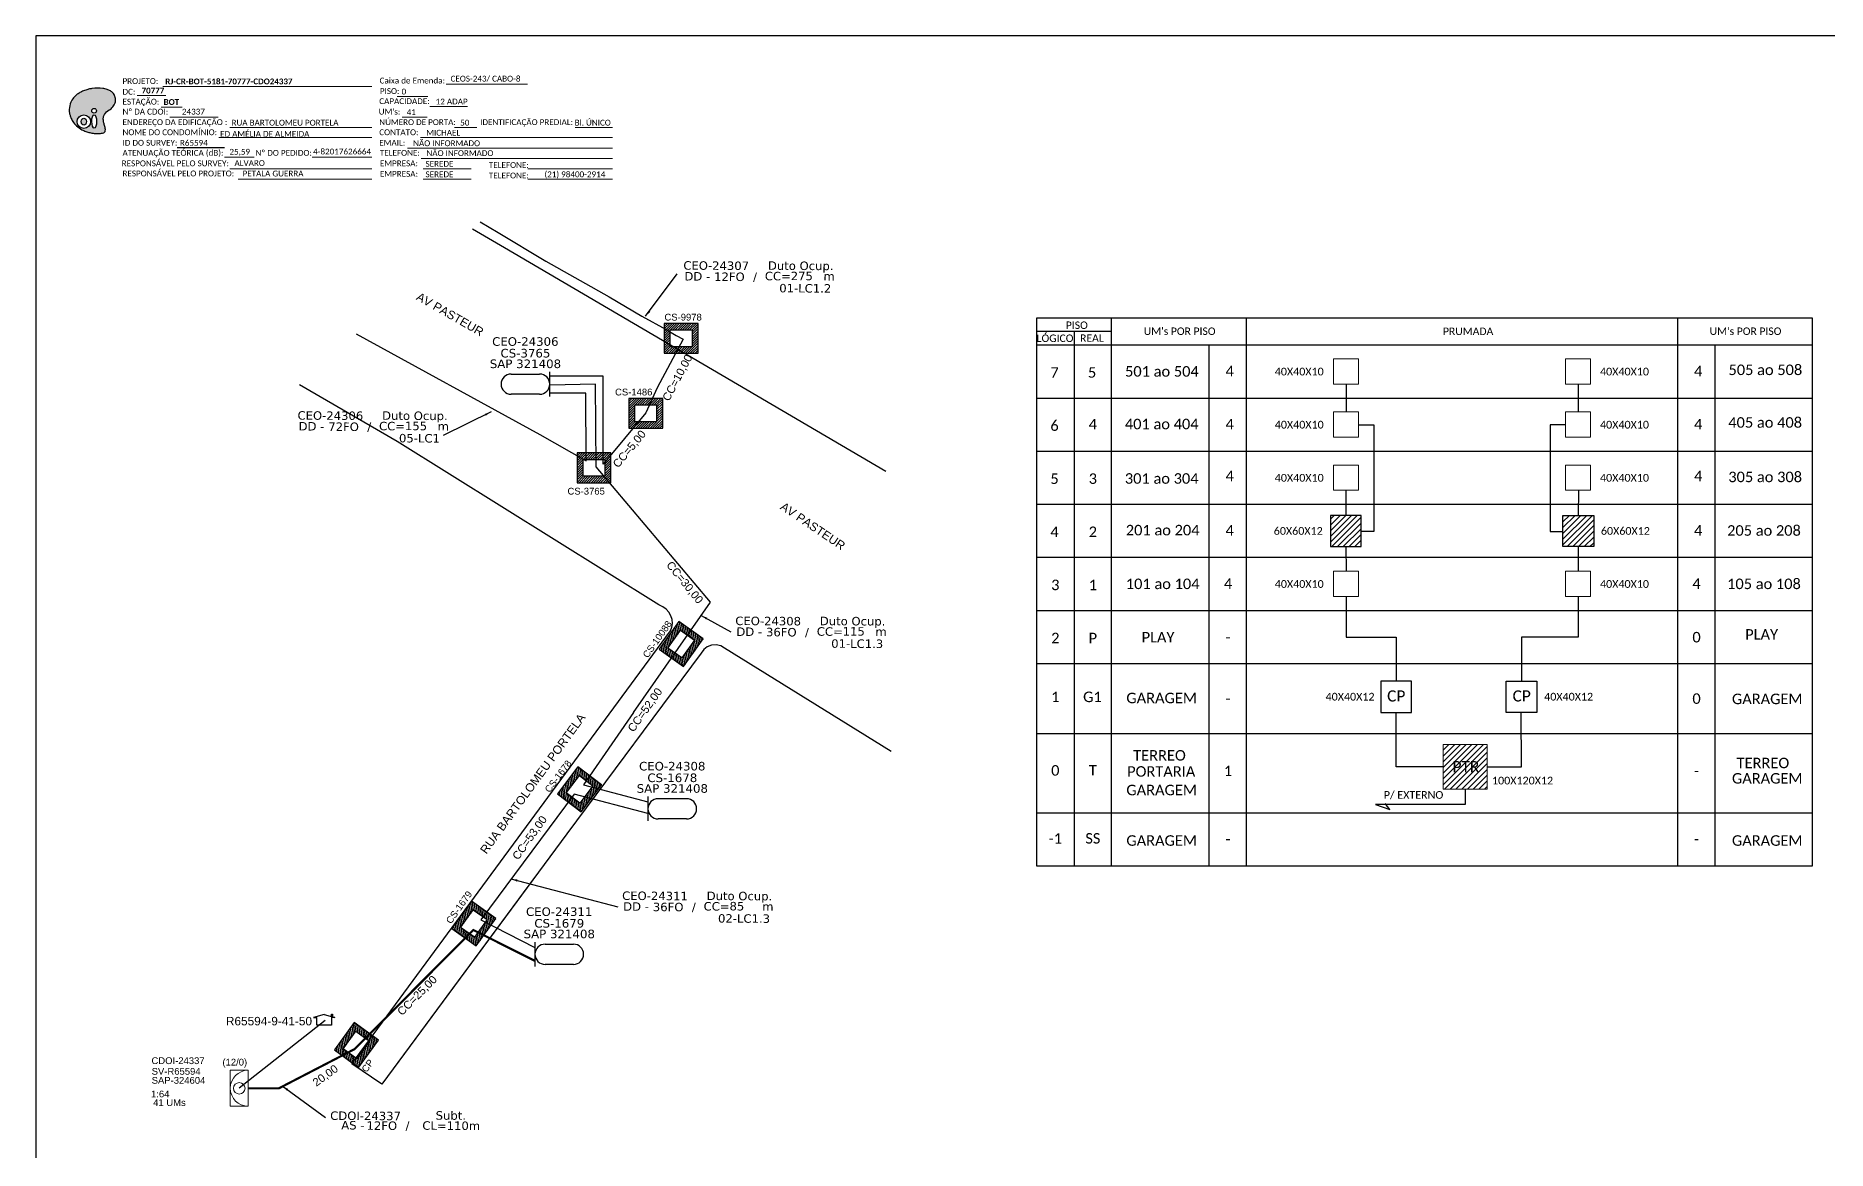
# Model space of a CAD drawing. Extents: x -4 to 837, y 1 to 595.
# Drawn here: x -4 to 548, y 252 to 595 of the extents above; entities that cross this region are included whole.
import ezdxf
from ezdxf.enums import TextEntityAlignment as Align

# ---------------------------------------------------------------- set-up
doc = ezdxf.new("R2010")
doc.units = 0
for name, color, linetype in [('10.1-Caixas Subterrâneas', 5, 'Continuous'), ('20.4-CEOS', 1, 'Continuous'), ('20.5-CEO', 1, 'Continuous'), ('CAP a instalar', 1, 'Continuous'), ('label_cabos', 7, 'Continuous'), ('Metragem', 92, 'Continuous'), ('QUADRA', 7, 'Continuous'), ('surveys', 7, 'Continuous'), ('surveys legendas', 7, 'Continuous')]:
    doc.layers.add(name, color=color, linetype=linetype)
for name, color, linetype, lineweight in [("20.0-LEGENDA DOS CDO'S", 1, 'Continuous', 0), ('20.1-CDO_INTERIOR', 1, 'Continuous', 0), ('Segmento Logradouro Texto', 238, 'Continuous', 0)]:
    doc.layers.add(name, color=color, linetype=linetype, lineweight=lineweight)
doc.layers.add('DROP DE CLIENTE', color=140, linetype='Continuous', plot=False)
doc.styles.add('ARIAL', font='arial.ttf')
doc.styles.add('DIGICADE', font='arial.ttf')
doc.styles.add('siredit', font='verdana.ttf')
doc.styles.add('WMF-Calibri0', font='calibri.ttf')
doc.styles.add('WMF-Calibri1', font='calibrib.ttf')
doc.linetypes.add('FENCELINE1', pattern='A,0.25,-0.1,[133,ltypeshp.shx,S=0.1,R=0,X=-0.1,Y=0],-0.1,1', length=1.45)
doc.dimstyles.new('CC', dxfattribs={"dimtxt": 1, "dimasz": 2, "dimexe": 0.18, "dimexo": 0.0625, "dimgap": 0.09, "dimtad": 0, "dimdec": 0, "dimrnd": 1, "dimzin": 0, "dimdsep": 46, "dimtxsty": 'siredit', "dimblk": 'NONE', "dimcen": 0, "dimse1": 1, "dimse2": 1, "dimsd1": 1, "dimsd2": 1, "dimclrt": 7, "dimadec": 0, "dimazin": 0, "dimtfac": 1, "dimtdec": 0, "dimtofl": 0, "dimtmove": 0, "dimatfit": 3, "dimfxl": 1, "dimtolj": 1, "dimtzin": 0, "dimarcsym": 0})
pattern_1 = [(45, (-220.5596, 49.685), (-0.8838835, 0.8838835), [])]

# ---------------------------------------------------------------- blocks, each defined once
blk = doc.blocks.new('OI')
h = blk.add_hatch(color=40)
edge = h.paths.add_edge_path()
edge.add_spline(control_points=[(4.35, -0.67), (3.92, -0.99), (3.26, -1.5), (2.81, -2.59), (2.9, -3.5), (3.06, -4.27), (3.31, -4.85), (3.37, -5.39), (3.4, -5.88), (3.2, -6.4), (2.54, -6.61), (1.65, -6.63), (0.55, -6.67), (-0.56, -6.42), (-1.61, -6.14), (-2.77, -5.61), (-3.92, -4.77), (-4.89, -3.7), (-5.34, -2.65), (-5.6, -1.94), (-5.85, -0.96), (-5.71, 0.47), (-5.1, 2.02), (-4.14, 3.02), (-3.3, 3.61), (-2.37, 4.16), (-1.36, 4.44), (-0.56, 4.7), (0.79, 4.85), (2.24, 4.97), (3.79, 4.57), (4.67, 4.21), (5.44, 3.65), (5.76, 2.99), (6.03, 2.21), (6.01, 1.46), (5.72, 0.64), (5.31, 0.08), (4.88, -0.38), (4.51, -0.55), (4.35, -0.67)], knot_values=[0, 0, 0, 0, 1.60434, 2.417191, 3.427595, 4.282808, 4.776746, 5.304182, 5.888771, 6.258406, 6.858137, 7.79129, 8.986195, 10.124242, 11.187857, 12.242908, 13.953784, 15.414161, 16.515391, 17.349188, 17.675853, 19.552021, 21.515531, 22.568638, 23.63245, 24.621084, 25.782718, 26.745347, 27.142653, 29.870543, 31.004649, 31.921532, 32.709589, 33.801391, 34.042471, 35.192333, 35.971461, 36.628871, 37.254359, 37.836911, 37.836911, 37.836911, 37.836911], degree=3, periodic=0)
h.paths.add_polyline_path([(1.13, -0.87, -1), (-0.04, -0.87, -1)], flags=16)
edge = h.paths.add_edge_path(flags=16)
edge.add_ellipse((0.56, -3.59), major_axis=(-0.02, 1.71), ratio=0.361305, start_angle=0, end_angle=360)
h.paths.add_polyline_path([(-0.36, -3.62, -1), (-3.8, -3.62, -1)], flags=16)
edge = h.paths.add_edge_path(flags=0)
edge.add_ellipse((-2.08, -3.62), major_axis=(0, 0.885), ratio=0.758294, start_angle=0, end_angle=360)
at = {"color": 40}
for centre, radius in [((-2.08, -3.62), 1.72), ((0.54, -0.87), 0.587)]:
    blk.add_circle(centre, radius, dxfattribs=at)
blk.add_ellipse((-2.08, -3.62), major_axis=(0, 0.885), ratio=0.758294, start_param=-3.141592653589792, end_param=3.141592653589792, dxfattribs=at)
blk.add_ellipse((0.56, -3.59), major_axis=(-0.02, 1.71), ratio=0.361305, dxfattribs=at)
at = {"color": 40, "start_tangent": (-0.800898, -0.598801), "end_tangent": (-0.800898, -0.598801)}
blk.add_spline([(4.35, -0.67), (3.2, -1.78), (2.9, -2.54), (2.92, -3.55), (3.12, -4.38), (3.28, -4.85), (3.37, -5.37), (3.35, -5.95), (3.2, -6.29), (2.66, -6.55), (1.73, -6.63), (0.54, -6.62), (-0.58, -6.41), (-1.6, -6.11), (-2.56, -5.67), (-3.95, -4.67), (-4.89, -3.56), (-5.37, -2.56), (-5.64, -1.78), (-5.72, -1.46), (-5.63, 0.42), (-4.84, 2.22), (-4.13, 2.99), (-3.27, 3.62), (-2.4, 4.09), (-1.3, 4.47), (-0.37, 4.72), (0.02, 4.77), (2.75, 4.8), (3.85, 4.53), (4.69, 4.16), (5.31, 3.68), (5.85, 2.73), (5.93, 2.5), (5.94, 1.35), (5.67, 0.62), (5.29, 0.08), (4.84, -0.36), (4.35, -0.67)], degree=3, dxfattribs=at)
blk = doc.blocks.new('SURVEY_SURVEY')
for p, q in [((0, 0.0000127), (-0.0000126, 0.000009)), ((-0.0000126, 0.000009), (-0.0000086, 0.000009)), ((-0.0000086, 0), (-0.0000086, 0.000009)), ((0.0000086, 0), (-0.0000086, 0)), ((0, 0.0000127), (0.0000126, 0.000009)), ((0.0000084, 0.0000132), (0.0000098, 0.0000132)), ((0.0000084, 0.0000103), (0.0000084, 0.0000132)), ((0.0000126, 0.000009), (0.0000086, 0.000009)), ((0.0000086, 0.000009), (0.0000086, 0)), ((0.0000098, 0.0000132), (0.0000098, 0.0000099))]:
    blk.add_line(p, q)
blk = doc.blocks.new('*X55')
at = {"color": 0, "linetype": 'Continuous'}
for p, q in [((-1.25, 0.34099), (-0.49099, 1.1)), ((-1.25, 0.517767), (-0.667767, 1.1)), ((-1.25, 0.694544), (-0.844544, 1.1)), ((-1.25, 0.87132), (-1.02132, 1.1)), ((-1.25, 1.048097), (-1.198097, 1.1)), ((-1.25, 0.164214), (-0.8035, 0.610714)), ((-1.25, -0.012563), (-0.8035, 0.433937)), ((-1.25, -0.18934), (-0.8035, 0.25716)), ((-1.25, -0.366117), (-0.8035, 0.080383)), ((-0.789214, 0.625), (-0.314214, 1.1)), ((-0.612437, 0.625), (-0.137437, 1.1)), ((-0.43566, 0.625), (0.03934, 1.1)), ((-0.258883, 0.625), (0.216117, 1.1)), ((-0.082107, 0.625), (0.392893, 1.1)), ((0.09467, 0.625), (0.56967, 1.1)), ((0.271447, 0.625), (0.746447, 1.1)), ((0.448223, 0.625), (0.923223, 1.1)), ((0.625, 0.625), (1.1, 1.1)), ((0.801777, 0.625), (1.25, 1.073223)), ((0.8035, 0.449947), (1.25, 0.896447)), ((0.8035, 0.27317), (1.25, 0.71967)), ((0.8035, 0.096393), (1.25, 0.542893)), ((0.8035, -0.080383), (1.25, 0.366117)), ((0.8035, -0.25716), (1.25, 0.18934)), ((0.8035, -0.433937), (1.25, 0.012563)), ((-1.25, -0.542893), (-0.8035, -0.096393)), ((-1.25, -0.71967), (-0.8035, -0.27317)), ((-1.25, -0.896447), (-0.8035, -0.449947)), ((-1.25, -1.073223), (-0.801777, -0.625)), ((-1.1, -1.1), (-0.625, -0.625)), ((-0.923223, -1.1), (-0.448223, -0.625)), ((-0.746447, -1.1), (-0.271447, -0.625)), ((-0.56967, -1.1), (-0.09467, -0.625)), ((-0.392893, -1.1), (0.082107, -0.625)), ((-0.216117, -1.1), (0.258883, -0.625)), ((-0.03934, -1.1), (0.43566, -0.625)), ((0.137437, -1.1), (0.612437, -0.625)), ((0.314214, -1.1), (0.789214, -0.625)), ((0.49099, -1.1), (1.25, -0.34099)), ((0.667767, -1.1), (1.25, -0.517767)), ((0.8035, -0.610714), (1.25, -0.164214)), ((0.844544, -1.1), (1.25, -0.694544)), ((1.02132, -1.1), (1.25, -0.87132)), ((1.198097, -1.1), (1.25, -1.048097))]:
    blk.add_line(p, q, dxfattribs=at)
blk = doc.blocks.new('_None')
blk = doc.blocks.new('Inst CB DT OCUP CFOA-SM-DD-S-72')
at = {"layer": 'label_cabos', "color": 0, "style": 'siredit'}
for tag, flags, p in [('ID_ATIVIDADE', 3, (1.31, 2.67)), ('FATOR', 1, (11.56, 2.55))]:
    blk.add_attdef(tag, text='', height=1, rotation=359.69, dxfattribs=dict(at, flags=flags)).set_placement(p, align=Align.MIDDLE_CENTER)
for tag, p in [('TIPO_CABO', (1.11, 0)), ('DESTINO_CABO', (3.13, 1.26)), ('CABO', (4.69, -0.05)), ('/', (7.71, -0.05)), ('LANCE', (10.41, 0.02)), ('TIPO_CABO', (13.11, 1.24)), ('UND', (16.46, 0)), ('FID', (13.65, -1.41))]:
    blk.add_attdef(tag, text='', height=1, rotation=359.69, dxfattribs=at).set_placement(p, align=Align.MIDDLE_CENTER)
blk.add_attdef('QTDE', (11.93, -0.45), '', height=1, rotation=359.69, dxfattribs=at)
blk = doc.blocks.new('Inst CB DT OCUP CFOA-SM-DD-S-36')
at = {"layer": 'label_cabos', "color": 0, "style": 'siredit'}
for tag, flags, p in [('ID_ATIVIDADE', 3, (1.31, 2.67)), ('FATOR', 1, (11.56, 2.55))]:
    blk.add_attdef(tag, text='', height=1, rotation=359.69, dxfattribs=dict(at, flags=flags)).set_placement(p, align=Align.MIDDLE_CENTER)
for tag, p in [('TIPO_CABO', (1.11, 0)), ('DESTINO_CABO', (3.13, 1.26)), ('CABO', (4.69, -0.05)), ('/', (7.71, -0.05)), ('LANCE', (10.41, 0.02)), ('TIPO_CABO', (13.11, 1.24)), ('UND', (16.46, 0)), ('FID', (13.65, -1.41))]:
    blk.add_attdef(tag, text='', height=1, rotation=359.69, dxfattribs=at).set_placement(p, align=Align.MIDDLE_CENTER)
blk.add_attdef('QTDE', (11.93, -0.45), '', height=1, rotation=359.69, dxfattribs=at)
blk = doc.blocks.new('Inst CB DT OCUP CFOA-SM-DD-S-12')
at = {"layer": 'label_cabos', "color": 0, "style": 'siredit'}
for tag, flags, p in [('ID_ATIVIDADE', 3, (1.31, 2.67)), ('FATOR', 1, (11.56, 2.55))]:
    blk.add_attdef(tag, text='', height=1, rotation=359.69, dxfattribs=dict(at, flags=flags)).set_placement(p, align=Align.MIDDLE_CENTER)
for tag, p in [('TIPO_CABO', (1.11, 0)), ('DESTINO_CABO', (3.13, 1.26)), ('CABO', (4.69, -0.05)), ('/', (7.71, -0.05)), ('LANCE', (10.41, 0.02)), ('TIPO_CABO', (13.11, 1.24)), ('UND', (16.46, 0)), ('FID', (13.65, -1.41))]:
    blk.add_attdef(tag, text='', height=1, rotation=359.69, dxfattribs=at).set_placement(p, align=Align.MIDDLE_CENTER)
blk.add_attdef('QTDE', (11.93, -0.45), '', height=1, rotation=359.69, dxfattribs=at)
blk = doc.blocks.new('LEGENDA DOS CABOS')
at = {"layer": 'label_cabos', "color": 0, "style": 'siredit'}
for tag, p in [('ID', (4.24, 1.63)), ('XX', (14.31, 1.67)), ('TIPO_CABO', (2.74, 0.52)), ('CABO', (6.16, 0.47)), ('/', (9.19, 0.47)), ('METROS', (14.36, 0.47))]:
    blk.add_attdef(tag, text='', height=1, rotation=359.69, dxfattribs=at).set_placement(p, align=Align.MIDDLE_CENTER)

msp = doc.modelspace()

# ---------------------------------------------------------------- hatches: boundary and pattern name
h = msp.add_hatch()
h.set_pattern_fill('ANSI31', color=1, scale=10, style=0)
h.set_pattern_definition(pattern_1)
h.paths.add_polyline_path([(404.63, 447.41), (395.16, 447.41), (395.16, 437.81), (404.63, 437.81)])
h.paths.add_polyline_path([(402.94, 438), (402.94, 438), (402.94, 443.15), (402.94, 443.15)], flags=24)
h = msp.add_hatch()
h.set_pattern_fill('ANSI31', color=1, scale=10, style=0)
h.set_pattern_definition(pattern_1)
h.paths.add_polyline_path([(466.85, 447.41), (476.32, 447.41), (476.32, 437.81), (466.85, 437.81)])
h.paths.add_polyline_path([(468.55, 438), (468.55, 438), (468.55, 443.15), (468.55, 443.15)], flags=24)
h = msp.add_hatch()
h.set_pattern_fill('ANSI31', color=1, scale=10, style=0)
h.set_pattern_definition([(45, (-181.6887, -20.9654), (-0.8838835, 0.8838835), [])])
h.paths.add_polyline_path([(429.93, 363), (443.5, 363), (443.5, 376.76), (429.93, 376.76)])
h.paths.add_polyline_path([(431.93, 367.35), (442.02, 367.35), (442.02, 372.5), (431.93, 372.5)], flags=24)

# ---------------------------------------------------------------- linework, layer by layer
for p, q in [((837.17, 595.26), (-3.83, 595.26)), ((-3.83, 595.26), (-3.83, 1.26)), ((304.59, 508.2), (304.59, 339.39)), ((543.75, 339.39), (543.75, 508.2)), ((304.59, 355.76), (543.75, 355.76))]:
    msp.add_line(p, q)
at = {"color": 7, "lineweight": 0}
for points in [[(122.59, 580.31), (147.72, 580.31)], [(27.35, 576.83), (36.27, 576.83)], [(35.28, 579.65), (99.75, 579.65)], [(107.55, 576.58), (117.03, 576.58)], [(34.76, 573.3), (41.31, 573.3)], [(37.42, 570.23), (52.38, 570.23)], [(109.12, 570.23), (116.78, 570.23)], [(117.59, 573.47), (129.21, 573.47)], [(52.58, 563.88), (99.75, 563.88)], [(55.99, 566.99), (99.75, 566.99)], [(114.71, 563.88), (173.87, 563.88)], [(125.18, 566.99), (132.12, 566.99)], [(162.35, 566.99), (173.85, 566.99)], [(54.28, 557.85), (63.46, 557.85)], [(81.34, 557.85), (99.77, 557.85)], [(110.67, 560.64), (173.87, 560.64)], [(55.99, 554.29), (99.75, 554.29)], [(114.96, 557.41), (173.87, 557.41)], [(115.56, 554.29), (130.36, 554.29)], [(147.81, 554.29), (173.87, 554.29)], [(58.48, 551.06), (99.75, 551.06)], [(115.56, 551.06), (130.36, 551.06)], [(147.84, 551.06), (173.87, 551.06)]]:
    msp.add_lwpolyline(points, dxfattribs=at)
at = {"color": 7}
msp.add_lwpolyline([(39.74, 560.82), (54.35, 560.82)], dxfattribs=at)
at = {"color": 0}
for points in [[(543.75, 508.2), (304.59, 508.2)], [(327.74, 504.09), (304.59, 504.09)]]:
    msp.add_lwpolyline(points, dxfattribs=at)
for points in [[(327.74, 339.39), (327.74, 508.2)], [(369.33, 339.39), (369.33, 508.2)], [(502.15, 508.2), (502.15, 339.39)], [(316.17, 504.09), (316.17, 339.39)], [(304.59, 499.97), (543.75, 499.97)], [(357.76, 339.39), (357.76, 339.39), (357.76, 499.97)], [(513.73, 339.39), (513.73, 499.97)], [(304.59, 483.6), (543.75, 483.6)], [(304.59, 467.23), (543.75, 467.23)], [(304.59, 450.86), (543.75, 450.86)], [(304.59, 434.49), (543.75, 434.49)], [(304.59, 418.11), (543.75, 418.11)], [(304.59, 401.74), (543.75, 401.74)], [(304.59, 380.16), (543.75, 380.16)], [(304.59, 339.39), (543.75, 339.39)]]:
    msp.add_lwpolyline(points)
at = {"lineweight": 0}
for points in [[(403.82, 495.67), (396.16, 495.67), (396.16, 487.9), (403.82, 487.9)], [(467.66, 495.67), (475.32, 495.67), (475.32, 487.9), (467.66, 487.9)], [(403.82, 479.3), (396.16, 479.3), (396.16, 471.53), (403.82, 471.53)], [(467.66, 479.3), (475.32, 479.3), (475.32, 471.53), (467.66, 471.53)], [(403.82, 462.93), (396.16, 462.93), (396.16, 455.16), (403.82, 455.16)], [(467.66, 462.93), (475.32, 462.93), (475.32, 455.16), (467.66, 455.16)], [(403.82, 430.18), (396.16, 430.18), (396.16, 422.42), (403.82, 422.42)], [(467.66, 430.18), (475.32, 430.18), (475.32, 422.42), (467.66, 422.42)]]:
    msp.add_lwpolyline(points, close=True, dxfattribs=at)
at = {"color": 3}
for points in [[(399.99, 487.9), (399.99, 479.3)], [(471.49, 487.9), (471.49, 479.3)], [(403.82, 475.35), (408.58, 475.35), (408.58, 442.42), (404.63, 442.42)], [(467.66, 475.35), (462.9, 475.35), (462.9, 442.42), (466.85, 442.42)], [(399.89, 455.16), (399.92, 447.41)], [(471.59, 455.16), (471.56, 447.41)], [(399.96, 437.81), (399.99, 430.18)], [(471.52, 437.81), (471.49, 430.18)], [(399.99, 422.42), (399.99, 409.84), (415.47, 409.84), (415.47, 396.29)], [(471.49, 422.42), (471.49, 409.84), (454.06, 409.84), (454.06, 396.29)], [(429.93, 369.88), (415.43, 369.88), (415.48, 386.69)], [(443.5, 369.88), (454.03, 369.88), (453.98, 386.69)]]:
    msp.add_lwpolyline(points, dxfattribs=at)
at = {"color": 1}
for points in [[(404.63, 447.41), (395.16, 447.41), (395.16, 437.81), (404.63, 437.81)], [(466.85, 447.41), (476.32, 447.41), (476.32, 437.81), (466.85, 437.81)]]:
    msp.add_lwpolyline(points, close=True, dxfattribs=at)
at = {"color": 7}
for points in [[(420.13, 396.29), (410.66, 396.29), (410.66, 386.69), (420.13, 386.69)], [(449.33, 396.29), (458.8, 396.29), (458.8, 386.69), (449.33, 386.69)]]:
    msp.add_lwpolyline(points, close=True, dxfattribs=at)
at = {"color": 1, "lineweight": 0}
msp.add_lwpolyline([(429.93, 376.76), (443.5, 376.76), (443.5, 363), (429.93, 363)], close=True, dxfattribs=at)
at = {"color": 1}
for points in [[(436.72, 363), (436.72, 358.31), (409.09, 358.31)], [(409.09, 358.31), (413.5, 356.72)], [(413.5, 356.72), (412.09, 358.55)]]:
    msp.add_lwpolyline(points, dxfattribs=at)
at = {"layer": '10.1-Caixas Subterrâneas', "color": 30}
for p, q in [((189.85, 506.58), (189.85, 497.4)), ((200.28, 506.58), (189.85, 506.58)), ((191.71, 504.59), (191.71, 504.59)), ((191.71, 499.38), (191.71, 504.59)), ((191.71, 504.59), (198.42, 504.59)), ((198.42, 504.59), (198.42, 499.38)), ((200.28, 497.4), (200.28, 506.58)), ((189.85, 497.4), (200.28, 497.4)), ((198.42, 499.38), (191.71, 499.38)), ((178.95, 483.46), (178.95, 474.28)), ((189.38, 483.46), (178.95, 483.46)), ((180.81, 481.48), (180.81, 481.48)), ((180.81, 476.27), (180.81, 481.48)), ((180.81, 481.48), (187.51, 481.48)), ((187.51, 481.48), (187.51, 476.27)), ((189.38, 474.28), (189.38, 483.46)), ((187.51, 476.27), (180.81, 476.27)), ((178.95, 474.28), (189.38, 474.28)), ((162.97, 466.66), (162.97, 457.48)), ((173.4, 466.66), (162.97, 466.66)), ((164.83, 464.68), (164.83, 464.68)), ((164.83, 459.46), (164.83, 464.68)), ((164.83, 464.68), (171.54, 464.68)), ((171.54, 464.68), (171.54, 459.46)), ((173.4, 457.48), (173.4, 466.66)), ((171.54, 459.46), (164.83, 459.46)), ((162.97, 457.48), (173.4, 457.48)), ((194.33, 414.66), (188.31, 406.14)), ((201.83, 409.37), (194.33, 414.66)), ((191, 406.52), (194.87, 412)), ((194.87, 412), (199.13, 408.99)), ((199.13, 408.99), (195.26, 403.51)), ((195.81, 400.85), (201.83, 409.37)), ((188.31, 406.14), (195.81, 400.85)), ((191, 406.52), (191, 406.52)), ((195.26, 403.51), (191, 406.52)), ((163.23, 369.87), (156.94, 361.55)), ((159.64, 361.84), (163.68, 367.19)), ((170.55, 364.34), (163.23, 369.87)), ((163.68, 367.19), (167.84, 364.04)), ((156.94, 361.55), (164.26, 356.01)), ((159.64, 361.84), (159.64, 361.84)), ((163.8, 358.7), (159.64, 361.84)), ((167.84, 364.04), (163.8, 358.7)), ((164.26, 356.01), (170.55, 364.34)), ((130.47, 328.51), (124.39, 320.03)), ((127.09, 320.39), (130.99, 325.84)), ((137.93, 323.16), (130.47, 328.51)), ((130.99, 325.84), (135.23, 322.8)), ((127.09, 320.39), (127.09, 320.39)), ((131.33, 317.35), (127.09, 320.39)), ((135.23, 322.8), (131.33, 317.35)), ((131.85, 314.68), (137.93, 323.16)), ((124.39, 320.03), (131.85, 314.68)), ((94.32, 291.06), (88.19, 282.62)), ((90.88, 282.96), (94.83, 288.39)), ((101.75, 285.66), (94.32, 291.06)), ((94.83, 288.39), (99.05, 285.32)), ((88.19, 282.62), (95.61, 277.22)), ((90.88, 282.96), (90.88, 282.96)), ((95.1, 279.9), (90.88, 282.96)), ((99.05, 285.32), (95.1, 279.9)), ((95.61, 277.22), (101.75, 285.66))]:
    msp.add_line(p, q, dxfattribs=at)
at = {"layer": '20.1-CDO_INTERIOR', "color": 1, "lineweight": 18}
msp.add_lwpolyline([(56.1, 265.25), (56.1, 276.34), (61.64, 276.34), (61.65, 265.25)], close=True, dxfattribs=at)
msp.add_circle((58.87, 270.79), 1.77, dxfattribs=at)
msp.add_arc((61.65, 270.8), 5.55, 90.0276, 270.0276, dxfattribs=at)
at = {"layer": '20.5-CEO', "color": 7}
for p, q in [((142.69, 491), (151.45, 491)), ((151.45, 484.76), (142.69, 484.76)), ((187.96, 360.09), (196.72, 360.09)), ((196.72, 353.84), (187.96, 353.84))]:
    msp.add_line(p, q, dxfattribs=at)
at = {"layer": '20.5-CEO', "color": 5}
for p, q in [((153.12, 315.23), (161.88, 315.23)), ((161.88, 308.99), (153.12, 308.99))]:
    msp.add_line(p, q, dxfattribs=at)
at = {"layer": '20.5-CEO', "color": 7}
for points in [[(154.57, 484.11), (154.57, 491.64)], [(184.84, 360.73), (184.84, 353.2)]]:
    msp.add_lwpolyline(points, dxfattribs=at)
at = {"layer": '20.5-CEO', "color": 5}
msp.add_lwpolyline([(150, 315.87), (150, 308.34)], dxfattribs=at)
at = {"layer": '20.5-CEO', "color": 7}
for centre, start, end in [((142.69, 487.88), 90, 270), ((151.45, 487.88), 270, 90), ((187.96, 356.96), 90, 270), ((196.72, 356.96), 270, 90)]:
    msp.add_arc(centre, 3.12, start, end, dxfattribs=at)
at = {"layer": '20.5-CEO', "color": 5}
for centre, start, end in [((153.12, 312.11), 90, 270), ((161.88, 312.11), 270, 90)]:
    msp.add_arc(centre, 3.12, start, end, dxfattribs=at)
at = {"layer": 'CAP a instalar', "color": 7, "ltscale": 5}
for p, q in [((133.14, 537.87), (138.62, 534.65)), ((138.62, 534.65), (153.34, 525.77)), ((153.34, 525.77), (172.85, 514.79)), ((172.85, 514.79), (182.94, 508.83)), ((182.94, 508.83), (190.41, 504.69)), ((94.85, 503.37), (151.47, 472.3)), ((190.41, 504.69), (193.54, 502.9)), ((193.54, 502.9), (195.71, 501.71)), ((195.71, 501.71), (187.71, 486.72)), ((171.01, 490.33), (154.57, 490.33)), ((168.7, 487.82), (154.58, 487.58)), ((168.84, 462.42), (168.7, 487.82)), ((171.01, 463.22), (171.01, 490.33)), ((187.71, 486.72), (184.14, 479.03)), ((165.66, 485.09), (154.57, 485.09)), ((165.77, 464.2), (165.66, 485.09)), ((184.14, 479.03), (171.01, 463.22)), ((184.14, 479.03), (184.14, 479.03)), ((151.47, 472.3), (165.77, 464.2)), ((204.11, 420.71), (168.84, 462.42)), ((180.4, 386.64), (204.11, 420.71)), ((180.4, 386.64), (164.99, 364.34)), ((162.05, 361.48), (133.33, 322.68)), ((184.84, 355.52), (162.05, 361.48)), ((164.99, 364.34), (184.84, 359.11)), ((133.33, 322.68), (150, 314.24))]:
    msp.add_line(p, q, dxfattribs=at)
at = {"layer": 'CAP a instalar', "linetype": 'FENCELINE1', "ltscale": 7, "const_width": 0.67}
msp.add_lwpolyline([(61.65, 270.8), (71.1, 270.8), (94.45, 282.9), (131.01, 319.6), (150, 310.06)], dxfattribs=at)
at = {"layer": 'DROP DE CLIENTE', "linetype": 'Continuous'}
msp.add_lwpolyline([(85.31, 291.73), (58.87, 270.79)], dxfattribs=at)
at = {"layer": 'QUADRA', "color": 4}
for points in [[(130.76, 535.73), (140.61, 529.96), (258.17, 461.08)], [(159.8, 349.27), (102.77, 272.05), (102.77, 272.05), (93.59, 278.29), (93.59, 278.29), (93.59, 278.29), (191.77, 411.78), (192.2, 412.93), (192.36, 414.13), (192.25, 415.33), (191.87, 416.49), (191.25, 417.56), (190.4, 418.48), (189.37, 419.22), (188.19, 419.84), (107.51, 470.16), (77.43, 487.68)], [(259.79, 374.65), (208.45, 406.51), (207.24, 407.2), (205.86, 407.51), (204.44, 407.42), (203.12, 406.93), (202.03, 406.08), (201.27, 404.97), (159.8, 349.27)]]:
    msp.add_lwpolyline(points, dxfattribs=at)
at = {"layer": 'QUADRA'}
for points in [[(149.87, 335.73), (102.77, 272.05), (102.77, 272.05), (93.59, 278.29), (93.59, 278.29), (93.59, 278.29), (191.77, 411.78), (192.2, 412.93), (192.36, 414.13), (192.25, 415.33), (191.87, 416.49), (191.25, 417.56), (190.4, 418.48), (189.37, 419.22), (188.19, 419.84), (107.51, 470.16), (77.43, 487.68)], [(149.87, 335.73), (102.77, 272.05), (102.77, 272.05), (93.59, 278.29), (93.59, 278.29), (93.59, 278.29), (191.77, 411.78), (192.2, 412.93), (192.36, 414.13), (192.25, 415.33), (191.87, 416.49), (191.25, 417.56), (190.4, 418.48), (189.37, 419.22), (188.19, 419.84), (107.51, 470.16), (77.43, 487.68)], [(149.87, 335.73), (102.77, 272.05), (102.77, 272.05), (93.59, 278.29), (93.59, 278.29), (93.59, 278.29), (191.77, 411.78), (192.2, 412.93), (192.36, 414.13), (192.25, 415.33), (191.87, 416.49), (191.25, 417.56), (190.4, 418.48), (189.37, 419.22), (188.19, 419.84), (107.51, 470.16), (77.43, 487.68)], [(259.79, 374.65), (208.45, 406.51), (207.24, 407.2), (205.86, 407.51), (204.44, 407.42), (203.12, 406.93), (202.03, 406.08), (201.27, 404.97), (159.8, 349.27)], [(259.79, 374.65), (208.45, 406.51), (207.24, 407.2), (205.86, 407.51), (204.44, 407.42), (203.12, 406.93), (202.03, 406.08), (201.27, 404.97), (159.8, 349.27)], [(259.79, 374.65), (208.45, 406.51), (207.24, 407.2), (205.86, 407.51), (204.44, 407.42), (203.12, 406.93), (202.03, 406.08), (201.27, 404.97), (159.8, 349.27)]]:
    msp.add_lwpolyline(points, dxfattribs=at)

# ---------------------------------------------------------------- block references
at = {"color": 7, "xscale": 1.213923925163967, "yscale": 1.213923925163967, "zscale": 1.213923925163967, "rotation": 0.1532896023949059}
msp.add_blockref('OI', (13.47, 573.2), dxfattribs=at)
at = {"color": 0, "lineweight": 0}
ref = msp.add_blockref('Inst CB DT OCUP CFOA-SM-DD-S-12', (197.7, 521.12), dxfattribs=dict(at, xscale=2.609487988256173, yscale=2.609487988256173, zscale=2.609487988256173))
ref.add_attrib('DESTINO_CABO', 'CEO-24307', dxfattribs={"layer": 'label_cabos', "color": 0, "height": 2.609, "rotation": 359.69, "style": 'siredit'}).set_placement((205.87, 524.42), align=Align.MIDDLE_CENTER)
ref.add_attrib('TIPO_CABO', 'Duto Ocup.', dxfattribs={"layer": 'label_cabos', "color": 0, "height": 2.609, "rotation": 359.69, "style": 'siredit'}).set_placement((231.91, 524.37), align=Align.MIDDLE_CENTER)
ref.add_attrib('/', '/', dxfattribs={"layer": 'label_cabos', "color": 0, "height": 2.61, "rotation": 359.69, "style": 'siredit'}).set_placement((217.83, 520.99), align=Align.MIDDLE_CENTER)
ref.add_attrib('FID', '01-LC1.2', dxfattribs={"layer": 'label_cabos', "color": 0, "height": 2.609, "rotation": 359.69, "style": 'siredit'}).set_placement((233.31, 517.43), align=Align.MIDDLE_CENTER)
ref.add_attrib('LANCE', 'CC=', dxfattribs={"layer": 'label_cabos', "color": 0, "height": 2.609, "rotation": 359.69, "style": 'siredit'}).set_placement((224.86, 521.18), align=Align.MIDDLE_CENTER)
ref.add_attrib('UND', 'm', dxfattribs={"layer": 'label_cabos', "color": 0, "height": 2.61, "rotation": 359.69, "style": 'siredit'}).set_placement((240.66, 521.13), align=Align.MIDDLE_CENTER)
ref.add_attrib('CABO', '12FO', dxfattribs={"layer": 'label_cabos', "color": 0, "height": 2.609, "rotation": 359.69, "style": 'siredit'}).set_placement((209.93, 520.99), align=Align.MIDDLE_CENTER)
ref.add_attrib('TIPO_CABO', 'DD - ', dxfattribs={"layer": 'label_cabos', "color": 0, "height": 2.609, "rotation": 359.69, "style": 'siredit'}).set_placement((200.6, 521.11), align=Align.MIDDLE_CENTER)
ref.add_attrib('QTDE', '275', (228.83, 519.94), dxfattribs={"layer": 'label_cabos', "color": 0, "height": 2.609, "rotation": 359.69, "style": 'siredit'})
ref = msp.add_blockref('Inst CB DT OCUP CFOA-SM-DD-S-72', (78.79, 474.89), dxfattribs=dict(at, xscale=2.609487988256173, yscale=2.609487988256173, zscale=2.609487988256173))
ref.add_attrib('DESTINO_CABO', 'CEO-24306', dxfattribs={"layer": 'label_cabos', "color": 0, "height": 2.609, "rotation": 359.69, "style": 'siredit'}).set_placement((86.96, 478.18), align=Align.MIDDLE_CENTER)
ref.add_attrib('TIPO_CABO', 'Duto Ocup.', dxfattribs={"layer": 'label_cabos', "color": 0, "height": 2.609, "rotation": 359.69, "style": 'siredit'}).set_placement((113, 478.14), align=Align.MIDDLE_CENTER)
ref.add_attrib('/', '/', dxfattribs={"layer": 'label_cabos', "color": 0, "height": 2.61, "rotation": 359.69, "style": 'siredit'}).set_placement((98.92, 474.75), align=Align.MIDDLE_CENTER)
ref.add_attrib('FID', '05-LC1', dxfattribs={"layer": 'label_cabos', "color": 0, "height": 2.609, "rotation": 359.69, "style": 'siredit'}).set_placement((114.4, 471.2), align=Align.MIDDLE_CENTER)
ref.add_attrib('LANCE', 'CC=', dxfattribs={"layer": 'label_cabos', "color": 0, "height": 2.609, "rotation": 359.69, "style": 'siredit'}).set_placement((105.95, 474.94), align=Align.MIDDLE_CENTER)
ref.add_attrib('UND', 'm', dxfattribs={"layer": 'label_cabos', "color": 0, "height": 2.61, "rotation": 359.69, "style": 'siredit'}).set_placement((121.75, 474.89), align=Align.MIDDLE_CENTER)
ref.add_attrib('CABO', '72FO', dxfattribs={"layer": 'label_cabos', "color": 0, "height": 2.609, "rotation": 359.69, "style": 'siredit'}).set_placement((91.02, 474.75), align=Align.MIDDLE_CENTER)
ref.add_attrib('TIPO_CABO', 'DD - ', dxfattribs={"layer": 'label_cabos', "color": 0, "height": 2.609, "rotation": 359.69, "style": 'siredit'}).set_placement((81.69, 474.88), align=Align.MIDDLE_CENTER)
ref.add_attrib('QTDE', '155', (109.92, 473.7), dxfattribs={"layer": 'label_cabos', "color": 0, "height": 2.609, "rotation": 359.69, "style": 'siredit'})
ref = msp.add_blockref('Inst CB DT OCUP CFOA-SM-DD-S-36', (213.7, 411.56), dxfattribs=dict(at, xscale=2.609487988256173, yscale=2.609487988256173, zscale=2.609487988256173))
ref.add_attrib('DESTINO_CABO', 'CEO-24308', dxfattribs={"layer": 'label_cabos', "color": 0, "height": 2.609, "rotation": 359.69, "style": 'siredit'}).set_placement((221.88, 414.85), align=Align.MIDDLE_CENTER)
ref.add_attrib('TIPO_CABO', 'Duto Ocup.', dxfattribs={"layer": 'label_cabos', "color": 0, "height": 2.609, "rotation": 359.69, "style": 'siredit'}).set_placement((247.91, 414.81), align=Align.MIDDLE_CENTER)
ref.add_attrib('/', '/', dxfattribs={"layer": 'label_cabos', "color": 0, "height": 2.61, "rotation": 359.69, "style": 'siredit'}).set_placement((233.83, 411.42), align=Align.MIDDLE_CENTER)
ref.add_attrib('FID', '01-LC1.3', dxfattribs={"layer": 'label_cabos', "color": 0, "height": 2.609, "rotation": 359.69, "style": 'siredit'}).set_placement((249.32, 407.87), align=Align.MIDDLE_CENTER)
ref.add_attrib('LANCE', 'CC=', dxfattribs={"layer": 'label_cabos', "color": 0, "height": 2.609, "rotation": 359.69, "style": 'siredit'}).set_placement((240.87, 411.61), align=Align.MIDDLE_CENTER)
ref.add_attrib('UND', 'm', dxfattribs={"layer": 'label_cabos', "color": 0, "height": 2.61, "rotation": 359.69, "style": 'siredit'}).set_placement((256.67, 411.56), align=Align.MIDDLE_CENTER)
ref.add_attrib('CABO', '36FO', dxfattribs={"layer": 'label_cabos', "color": 0, "height": 2.609, "rotation": 359.69, "style": 'siredit'}).set_placement((225.93, 411.42), align=Align.MIDDLE_CENTER)
ref.add_attrib('TIPO_CABO', 'DD - ', dxfattribs={"layer": 'label_cabos', "color": 0, "height": 2.609, "rotation": 359.69, "style": 'siredit'}).set_placement((216.61, 411.55), align=Align.MIDDLE_CENTER)
ref.add_attrib('QTDE', '115', (244.83, 410.37), dxfattribs={"layer": 'label_cabos', "color": 0, "height": 2.609, "rotation": 359.69, "style": 'siredit'})
ref = msp.add_blockref('Inst CB DT OCUP CFOA-SM-DD-S-36', (178.83, 326.83), dxfattribs=dict(at, xscale=2.609487988256173, yscale=2.609487988256173, zscale=2.609487988256173))
ref.add_attrib('DESTINO_CABO', 'CEO-24311', dxfattribs={"layer": 'label_cabos', "color": 0, "height": 2.609, "rotation": 359.69, "style": 'siredit'}).set_placement((187, 330.12), align=Align.MIDDLE_CENTER)
ref.add_attrib('TIPO_CABO', 'Duto Ocup.', dxfattribs={"layer": 'label_cabos', "color": 0, "height": 2.609, "rotation": 359.69, "style": 'siredit'}).set_placement((213.03, 330.08), align=Align.MIDDLE_CENTER)
ref.add_attrib('/', '/', dxfattribs={"layer": 'label_cabos', "color": 0, "height": 2.61, "rotation": 359.69, "style": 'siredit'}).set_placement((198.96, 326.69), align=Align.MIDDLE_CENTER)
ref.add_attrib('FID', '02-LC1.3', dxfattribs={"layer": 'label_cabos', "color": 0, "height": 2.609, "rotation": 359.69, "style": 'siredit'}).set_placement((214.44, 323.14), align=Align.MIDDLE_CENTER)
ref.add_attrib('LANCE', 'CC=', dxfattribs={"layer": 'label_cabos', "color": 0, "height": 2.609, "rotation": 359.69, "style": 'siredit'}).set_placement((205.99, 326.89), align=Align.MIDDLE_CENTER)
ref.add_attrib('UND', 'm', dxfattribs={"layer": 'label_cabos', "color": 0, "height": 2.61, "rotation": 359.69, "style": 'siredit'}).set_placement((221.79, 326.83), align=Align.MIDDLE_CENTER)
ref.add_attrib('CABO', '36FO', dxfattribs={"layer": 'label_cabos', "color": 0, "height": 2.609, "rotation": 359.69, "style": 'siredit'}).set_placement((191.06, 326.69), align=Align.MIDDLE_CENTER)
ref.add_attrib('TIPO_CABO', 'DD - ', dxfattribs={"layer": 'label_cabos', "color": 0, "height": 2.609, "rotation": 359.69, "style": 'siredit'}).set_placement((181.73, 326.82), align=Align.MIDDLE_CENTER)
ref.add_attrib('QTDE', '85', (209.96, 325.64), dxfattribs={"layer": 'label_cabos', "color": 0, "height": 2.609, "rotation": 359.69, "style": 'siredit'})
at = {"layer": '10.1-Caixas Subterrâneas', "color": 30, "zscale": 8.344817817687858}
for p, xscale, yscale, rotation in [((195.07, 501.99), 4.172408908843929, 4.172408908843929, 180.0000000000633), ((184.16, 478.87), 4.172408908843929, 4.172408908843929, 180.0000000000631), ((168.19, 462.07), 4.172408908843929, 4.172408908843929, 180.0000000000633), ((195.07, 407.76), 4.172408908843929, 4.172408908843929, 234.7828982117151), ((163.74, 362.94), 4.172408908843928, 4.172408908843928, 232.9137714706371), ((131.16, 321.59), 4.17240890884393, 4.17240890884393, 234.3793967661449), ((94.97, 284.14), 4.172408908843927, 4.172408908843927, 233.9501949920777)]:
    msp.add_blockref('*X55', p, dxfattribs=dict(at, xscale=xscale, yscale=yscale, rotation=rotation))
at = {"layer": 'label_cabos', "color": 7, "lineweight": 0, "xscale": 2.609487988256173, "yscale": 2.609487988256173, "zscale": 2.609487988256173}
msp.add_blockref('LEGENDA DOS CABOS', (86.73, 258.05), dxfattribs=at).add_auto_attribs({'ID': 'CDOI-24337', 'CABO': '12FO', 'METROS': 'CL=110m', 'XX': 'Subt.', '/': '/', 'TIPO_CABO': 'AS -'})
at = {"layer": 'surveys', "color": 255, "xscale": 260948.7988256173, "yscale": 260948.7988256173, "zscale": 260948.7988256173}
msp.add_blockref('SURVEY_SURVEY', (85.06, 290.25), dxfattribs=at)

# ---------------------------------------------------------------- texts
at = {"color": 7, "lineweight": 0, "style": 'WMF-Calibri0'}
for s, height, p in [('PROJETO:', 1.793, (22.88, 580.4)), ('Caixa de Emenda:', 1.7927, (102.13, 580.56)), ('CEOS-243/ CABO-8', 1.7927, (123.99, 581.15)), ('DC: ', 1.793, (22.88, 577.12)), ('ESTAÇÃO:', 1.793, (22.88, 574.05)), ('CAPACIDADE:', 1.7927, (102.02, 574.21)), ('PISO:', 1.793, (102.2, 577.33)), ('0', 1.79, (108.9, 577.18)), ('Nº DA CDOI:', 1.7927, (22.88, 570.98)), ('ENDEREÇO DA EDIFICAÇÃO :', 1.7927, (22.88, 567.74)), ("UM's:", 1.793, (101.85, 570.98)), ('NÚMERO DE PORTA:', 1.7927, (102.02, 567.74)), ('IDENTIFICAÇÃO PREDIAL:', 1.7927, (133.11, 567.74)), ('NOME DO CONDOMÍNIO:', 1.7927, (22.88, 564.63)), ('ID DO SURVEY:', 1.7927, (22.88, 561.39)), ('CONTATO:', 1.793, (102.02, 564.63)), ('EMAIL:', 1.793, (102.02, 561.39)), ('ATENUAÇÃO TEÓRICA (dB):', 1.7927, (22.88, 558.28)), ('Nº DO PEDIDO:', 1.7927, (63.88, 558.28)), ('TELEFONE:', 1.793, (102.2, 558.28)), ('RESPONSÁVEL PELO SURVEY:', 1.7927, (22.63, 555.04)), ('RESPONSÁVEL PELO PROJETO:', 1.7927, (22.88, 551.93)), ('EMPRESA:', 1.793, (102.2, 555.04)), ('EMPRESA:', 1.793, (102.2, 551.8)), ('TELEFONE:', 1.793, (135.79, 554.54)), ('TELEFONE:', 1.793, (135.79, 551.3))]:
    msp.add_text(s, height=height, dxfattribs=at).set_placement(p)
at = {"color": 7}
for s, height, style, p in [('RJ-CR-BOT-5181-70777-CDO24337', 1.7927, 'WMF-Calibri1', (36.07, 580.3)), (' 70777', 1.793, 'WMF-Calibri1', (28.14, 577.48)), ('BOT', 1.793, 'WMF-Calibri1', (35.56, 573.95)), (' 12 ADAP', 1.793, 'WMF-Calibri0', (118.77, 574.09)), ('RUA BARTOLOMEU PORTELA', 1.7927, 'WMF-Calibri0', (56.5, 567.58)), ('41', 1.793, 'WMF-Calibri0', (110.47, 570.83)), ('50', 1.793, 'WMF-Calibri0', (126.96, 567.59)), ('Bl. ÚNICO', 1.793, 'WMF-Calibri0', (162.24, 567.59)), ('R65594', 1.793, 'WMF-Calibri0', (40.58, 561.36)), ('ED AMÉLIA DE ALMEIDA', 1.7927, 'WMF-Calibri0', (52.97, 564.12)), ('NÃO INFORMADO', 1.7927, 'WMF-Calibri0', (112.45, 561.24)), ('MICHAEL', 1.793, 'WMF-Calibri0', (116.49, 564.48)), ('25,59', 1.793, 'WMF-Calibri0', (55.84, 558.61)), (' 4-82017626664 ', 1.7927, 'WMF-Calibri0', (81, 558.69)), ('NÃO INFORMADO', 1.7927, 'WMF-Calibri0', (116.56, 558.19)), ('ALVARO', 1.793, 'WMF-Calibri0', (57.39, 555.13)), ('PETALA GUERRA', 1.7927, 'WMF-Calibri0', (59.88, 551.9)), ('SEREDE', 1.793, 'WMF-Calibri0', (116.27, 554.89)), ('SEREDE', 1.793, 'WMF-Calibri0', (116.27, 551.66)), ('(21) 98400-2914', 1.7927, 'WMF-Calibri0', (152.93, 551.66)), ('501 ao 504', 3.24, 'WMF-Calibri0', (331.87, 490.19)), ('40X40X10', 2.373, 'WMF-Calibri0', (378.01, 490.56)), ('40X40X10', 2.373, 'WMF-Calibri0', (478.26, 490.56)), ('505 ao 508', 3.24, 'WMF-Calibri0', (517.86, 490.67)), ('401 ao 404', 3.24, 'WMF-Calibri0', (331.81, 473.96)), ('40X40X10', 2.373, 'WMF-Calibri0', (378.01, 474.19)), ('40X40X10', 2.373, 'WMF-Calibri0', (478.26, 474.19)), ('405 ao 408', 3.24, 'WMF-Calibri0', (517.8, 474.44)), ('301 ao 304', 3.24, 'WMF-Calibri0', (331.81, 457.17)), ('40X40X10', 2.373, 'WMF-Calibri0', (378.01, 457.82)), ('40X40X10', 2.373, 'WMF-Calibri0', (478.26, 457.82)), ('305 ao 308', 3.24, 'WMF-Calibri0', (517.8, 457.65)), ('201 ao 204', 3.24, 'WMF-Calibri0', (332.1, 441.25)), ('60X60X12', 2.373, 'WMF-Calibri0', (377.71, 441.44)), ('60X60X12', 2.373, 'WMF-Calibri0', (478.54, 441.44)), ('205 ao 208', 3.24, 'WMF-Calibri0', (517.43, 441.14)), ('101 ao 104', 3.24, 'WMF-Calibri0', (332.1, 424.69)), ('40X40X10', 2.373, 'WMF-Calibri0', (378.01, 425.08)), ('40X40X10', 2.373, 'WMF-Calibri0', (478.26, 425.08)), ('105 ao 108', 3.24, 'WMF-Calibri0', (517.43, 424.69)), ('PLAY', 3.24, 'WMF-Calibri0', (336.98, 408.23)), ('PLAY', 3.24, 'WMF-Calibri0', (523.01, 409.1)), ('GARAGEM', 3.24, 'WMF-Calibri0', (332.27, 389.5)), ('40X40X12', 2.373, 'WMF-Calibri0', (393.68, 390.33)), ('CP', 3.433, 'WMF-Calibri0', (412.65, 390.04)), ('CP', 3.433, 'WMF-Calibri0', (451.32, 390.04)), ('40X40X12', 2.373, 'WMF-Calibri0', (461.05, 390.33)), ('GARAGEM', 3.24, 'WMF-Calibri0', (518.92, 389.22)), ('PORTARIA', 3.24, 'WMF-Calibri0', (332.51, 366.85)), ('TERREO', 3.24, 'WMF-Calibri0', (334.37, 371.82)), ('PTR', 3.433, 'WMF-Calibri0', (432.79, 368.23)), ('TERREO', 3.24, 'WMF-Calibri0', (520.36, 369.47)), ('GARAGEM', 3.24, 'WMF-Calibri0', (332.27, 361.13)), ('100X120X12', 2.373, 'WMF-Calibri0', (444.97, 364.47)), ('GARAGEM', 3.24, 'WMF-Calibri0', (518.92, 364.73)), ('P/ EXTERNO', 2.373, 'WMF-Calibri0', (411.61, 360.05)), ('GARAGEM', 3.24, 'WMF-Calibri0', (332.27, 345.56)), ('GARAGEM', 3.24, 'WMF-Calibri0', (518.92, 345.56))]:
    msp.add_text(s, height=height, dxfattribs=dict(at, style=style)).set_placement(p)
at = {"color": 7, "style": 'WMF-Calibri0'}
msp.add_text('24337', height=1.793, dxfattribs=at).set_placement((44.74, 570.98), align=Align.CENTER)
at = {"color": 0, "style": 'WMF-Calibri0'}
for s, p in [('  LÓGICO', (303.01, 500.87)), ('     PISO', (309.56, 504.89)), ('    REAL', (314.77, 500.92)), ("UM's POR PISO", (337.63, 503.04)), ('PRUMADA', (429.85, 503.01)), ("UM's POR PISO", (512.04, 503.04))]:
    msp.add_text(s, height=2.3, dxfattribs=at).set_placement(p)
at = {"color": 7, "style": 'WMF-Calibri0'}
for tag, flags, p in [('7', 4, (310.14, 491.47)), ('5', 4, (321.71, 491.48)), ('4', 4, (364.13, 491.9)), ('4', 4, (508.53, 491.9)), ('6', 4, (310.14, 475.09)), ('4', 4, (321.95, 475.52)), ('4', 4, (364.13, 475.53)), ('4', 4, (508.53, 475.53)), ('5', 4, (310.14, 458.72)), ('3', 4, (321.95, 458.74)), ('4', 4, (364.13, 459.57)), ('4', 4, (508.53, 459.57)), ('4', 4, (310.14, 442.35)), ('2', 4, (321.95, 442.35)), ('4', 4, (364.13, 442.79)), ('4', 4, (508.53, 442.79)), ('3', 4, (310.38, 425.98)), ('1', 4, (321.95, 425.98)), ('4', 4, (363.62, 426.38)), ('4', 4, (508.01, 426.38)), ('2', 4, (310.38, 409.61)), ('P', 4, (321.95, 409.61)), ('-', 4, (363.62, 409.87)), ('0', 4, (508.01, 409.87)), ('1', 4, (310.38, 391.48)), ('G1', 4, (321.82, 391.47)), ('0', 4, (508.01, 390.93)), ('-', 4, (363.62, 390.93)), ('0', 4, (310.38, 368.81)), ('T', 12, (321.95, 368.85)), ('1', 4, (363.62, 368.64)), ('-', 4, (508.01, 368.64)), ('-1', 4, (310.38, 347.81)), ('SS', 12, (321.95, 347.85)), ('-', 4, (363.62, 347.64)), ('-', 4, (508.01, 347.64))]:
    msp.add_attdef(tag, text='XX', height=3.24, dxfattribs=dict(at, flags=flags)).set_placement(p, align=Align.MIDDLE_CENTER)
at = {"layer": '10.1-Caixas Subterrâneas', "color": 30, "style": 'ARIAL'}
for s, p in [('CS-9978', (189.91, 507.48)), ('CS-1486', (174.69, 484.39)), ('CS-3765', (160.03, 453.83))]:
    msp.add_text(s, height=2.088, dxfattribs=at).set_placement(p)
for s, rotation, p in [('CS-10088', 54.7829, (184.75, 403.25)), ('CS-1678', 52.9138, (154.51, 361.75)), ('CS-1679', 54.3794, (124.11, 321.3)), ('CP', 53.9502, (98.08, 275.49))]:
    msp.add_text(s, height=2.088, rotation=rotation, dxfattribs=at).set_placement(p)
at = {"layer": "20.0-LEGENDA DOS CDO'S", "color": 1, "style": 'ARIAL'}
for s, height, p in [('CDOI-24337', 2.088, (40, 278.26)), ('     SV-R65594', 2.0876, (37.38, 274.97)), ('(12/0)', 2.088, (57.49, 277.81)), ('41 UMs', 2.088, (37.35, 265.34))]:
    msp.add_text(s, height=height, rotation=359.9724, dxfattribs=at).set_placement(p, align=Align.CENTER)
for s, p in [('SAP-324604', (48.41, 272.19)), ('1:64', (37.35, 267.98))]:
    msp.add_text(s, height=2.088, rotation=359.9724, dxfattribs=at).set_placement(p, align=Align.RIGHT)
at = {"layer": '20.4-CEOS', "color": 7, "style": 'siredit'}
for s, p in [('CEO-24306', (147.04, 502.33)), ('CEO-24308', (192.31, 371.42))]:
    msp.add_text(s, height=2.635, dxfattribs=at).set_placement(p, align=Align.TOP_CENTER)
at = {"layer": '20.4-CEOS', "color": 5, "style": 'siredit'}
msp.add_text('CEO-24311', height=2.635, dxfattribs=at).set_placement((157.47, 326.56), align=Align.TOP_CENTER)
at = {"layer": '20.5-CEO', "color": 7, "style": 'siredit'}
for s, p in [('CS-3765', (147.07, 498.75)), ('SAP 321408', (147.07, 495.47)), ('SAP 321408', (192.34, 364.55)), ('CS-1678', (192.34, 367.84))]:
    msp.add_text(s, height=2.645, dxfattribs=at).set_placement(p, align=Align.TOP_CENTER)
at = {"layer": '20.5-CEO', "color": 5, "style": 'siredit'}
for s, p in [('CS-1679', (157.5, 322.98)), ('SAP 321408', (157.5, 319.7))]:
    msp.add_text(s, height=2.645, dxfattribs=at).set_placement(p, align=Align.TOP_CENTER)
at = {"layer": 'Metragem', "style": 'ARIAL'}
for s, rotation, p in [('CC=10,00', 61.916, (191.29, 482.39)), ('CC=5,00', 50.2938, (175.65, 461.87)), ('CC=30,00', 309.1708, (190.33, 432.03)), ('CC=52,00', 54.5823, (180.38, 380.4)), ('CC=53,00', 54.5823, (144.83, 340.98)), ('CC=25,00', 45.116, (109.03, 293.03)), ('20,00', 35.8909, (82.61, 271.24))]:
    msp.add_text(s, height=2.466, rotation=rotation, dxfattribs=at).set_placement(p)
at = {"layer": 'Segmento Logradouro Texto', "color": 5, "linetype": 'Continuous', "char_height": 2.6095, "attachment_point": 1, "style": 'DIGICADE'}
for s, insert, width, rotation in [('\\fArial|b0|i0|c0|p34;\\W1.0000000000;\\T1.0000000000;\\o\\lAV PASTEUR', (114.48, 516.31), 24.112, 330.1427), ('\\fArial|b0|i0|c0|p34;\\W1.0000000000;\\T1.0000000000;\\o\\lAV PASTEUR', (114.48, 516.31), 24.112, 330.1427), ('\\fArial|b0|i0|c0|p34;\\W1.0000000000;\\T1.0000000000;\\o\\lAV PASTEUR', (226.81, 451.67), 24.112, 325.9583), ('\\fArial|b0|i0|c0|p34;\\W1.0000000000;\\T1.0000000000;\\o\\lRUA BARTOLOMEU PORTELA', (132.91, 344.34), 52.9979, 54.0007)]:
    msp.add_mtext(s, dxfattribs=dict(at, insert=insert, width=width, rotation=rotation))
at = {"layer": 'surveys legendas', "style": 'ARIAL'}
msp.add_text('R65594-9-41-50', height=2.6095, dxfattribs=at).set_placement((54.75, 290.2))

# ---------------------------------------------------------------- leaders
at = {"layer": 'label_cabos'}
for points in [[(184.11, 508.79), (193.83, 521.92)], [(136.47, 479.3), (121.75, 472.03)], [(201.21, 416.55), (210.41, 411.51)], [(142.6, 335.35), (175.53, 326.78)], [(72.09, 271.51), (85.47, 261.8)]]:
    msp.add_leader(points, dimstyle='CC', override={"dimgap": 0.09, "dimtad": 0}, dxfattribs=at)

doc.saveas('drawing.dxf')
